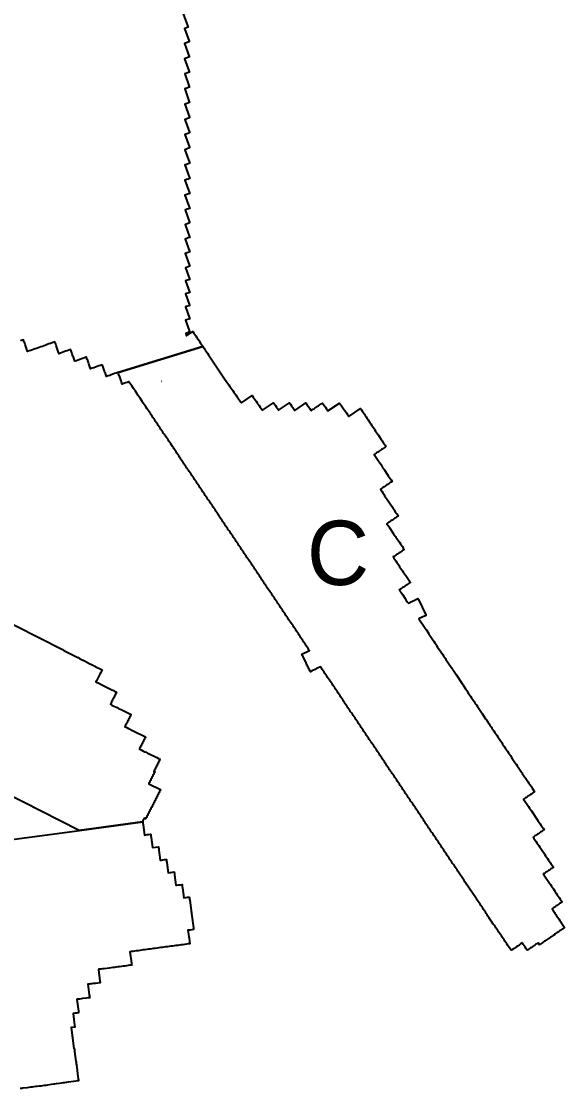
# Model space of a CAD drawing. Extents: x 325010 to 598009, y 7224244 to 7546188.
# Drawn here: x 545191 to 578982, y 7225420 to 7291768 of the extents above; entities that cross this region are included whole.
import ezdxf

# ---------------------------------------------------------------- set-up
doc = ezdxf.new("R2010")
doc.units = 0
for name, color, linetype in [('A', 7, 'Continuous'), ('B', 7, 'Continuous'), ('C', 7, 'Continuous'), ('D', 7, 'Continuous')]:
    doc.layers.add(name, color=color, linetype=linetype)

msp = doc.modelspace()

# ---------------------------------------------------------------- linework, layer by layer
for p, q in [((553925, 7269377), (553909, 7269380)), ((553912, 7269379), (553912, 7269380)), ((553912, 7269380), (553912, 7269380)), ((553912, 7269380), (553912, 7269379))]:
    msp.add_line(p, q)
at = {"layer": 'A'}
msp.add_lwpolyline([(539470, 7240219), (548814, 7241478), (552745, 7242010), (552744, 7242008), (552755, 7241928), (552768, 7241828), (552854, 7241188), (552910, 7241197), (553017, 7241211), (553124, 7241226), (553232, 7241240), (553241, 7241172), (553250, 7241104), (553259, 7241036), (553343, 7240403), (553720, 7240458), (553730, 7240388), (553739, 7240321), (553748, 7240253), (553832, 7239618), (553911, 7239629), (553995, 7239641), (554103, 7239656), (554210, 7239671), (554219, 7239604), (554228, 7239537), (554237, 7239470), (554321, 7238839), (554395, 7238849), (554484, 7238862), (554591, 7238876), (554699, 7238891), (554707, 7238824), (554716, 7238757), (554725, 7238690), (554809, 7238060), (554866, 7238068), (554973, 7238082), (555080, 7238097), (555186, 7238112), (555195, 7238046), (555204, 7237979), (555213, 7237912), (555297, 7237282), (555420, 7237301), (555527, 7237316), (555634, 7237332), (555643, 7237265), (555652, 7237198), (555661, 7237131), (555745, 7236502), (555748, 7236502), (555757, 7236435), (555766, 7236368), (555775, 7236300), (555892, 7235419), (555902, 7235347), (555908, 7235304), (555800, 7235294), (555693, 7235280), (555585, 7235265), (555556, 7235263), (555643, 7234610), (555652, 7234542), (555661, 7234471), (555667, 7234429), (555560, 7234414), (555453, 7234400), (555345, 7234385), (555238, 7234371), (555131, 7234356), (555024, 7234342), (554916, 7234327), (554809, 7234313), (554702, 7234299), (554594, 7234287), (554487, 7234273), (554380, 7234258), (554273, 7234244), (554165, 7234229), (554058, 7234215), (553951, 7234201), (553844, 7234186), (553736, 7234172), (553629, 7234157), (553522, 7234143), (553415, 7234128), (553307, 7234114), (553200, 7234099), (553093, 7234085), (552986, 7234071), (552878, 7234056), (552771, 7234042), (552664, 7234027), (552557, 7234013), (552449, 7233998), (552342, 7233987), (552235, 7233969), (552128, 7233955), (552020, 7233944), (551944, 7233934), (552040, 7233213), (552050, 7233145), (552055, 7233102), (551948, 7233088), (551841, 7233073), (551734, 7233059), (551627, 7233044), (551520, 7233030), (551413, 7233016), (551306, 7233001), (551200, 7232987), (551093, 7232972), (550986, 7232958), (550879, 7232943), (550664, 7232920), (550343, 7232878), (550236, 7232866), (550129, 7232853), (550022, 7232839), (549983, 7232834), (550080, 7232111), (550089, 7232043), (550095, 7232001), (549809, 7231967), (549772, 7231963), (549664, 7231949), (549577, 7231940), (549522, 7231933), (549449, 7231924), (549342, 7231911), (549332, 7231910), (549420, 7231251), (549429, 7231184), (549438, 7231117), (549444, 7231076), (549336, 7231063), (549229, 7231051), (548997, 7231019), (548908, 7231007), (548801, 7230992), (548694, 7230977), (548644, 7230970), (548741, 7230243), (548751, 7230175), (548756, 7230133), (548649, 7230119), (548541, 7230106), (548540, 7230106), (548406, 7230089), (548503, 7229362), (548512, 7229294), (548518, 7229252), (548283, 7229221), (548345, 7228752), (548347, 7228752), (548356, 7228685), (548365, 7228620), (548374, 7228552), (548458, 7227926), (548478, 7227929), (548488, 7227861), (548497, 7227793), (548506, 7227725), (548589, 7227099), (548591, 7227100), (548600, 7227032), (548609, 7226963), (548618, 7226895), (548736, 7226018), (548745, 7225951), (548750, 7225909), (548133, 7225825), (548109, 7225822), (548002, 7225807), (547960, 7225801), (547871, 7225789), (547789, 7225778), (547682, 7225763), (547575, 7225749), (547361, 7225718), (547255, 7225703), (547201, 7225695), (547041, 7225673), (546828, 7225640), (546721, 7225626), (546614, 7225611), (546507, 7225597), (546400, 7225582), (546293, 7225568), (546186, 7225557), (546079, 7225544), (545972, 7225530), (545865, 7225517), (545758, 7225503), (545651, 7225489), (545544, 7225475), (545278, 7225441), (545223, 7225434), (545116, 7225420)], dxfattribs=at)
at = {"layer": 'B'}
msp.add_lwpolyline([(543348, 7254939), (547753, 7252713), (547839, 7252665), (548367, 7252396), (548706, 7252220), (548718, 7252214), (548805, 7252169), (548852, 7252145), (549156, 7251987), (549461, 7251834), (549509, 7251810), (549597, 7251766), (549685, 7251722), (549773, 7251677), (549787, 7251671), (550215, 7251456), (550171, 7251369), (550126, 7251282), (550082, 7251195), (550038, 7251109), (549994, 7251023), (549951, 7250937), (549907, 7250850), (549863, 7250764), (549834, 7250707), (550049, 7250599), (550244, 7250503), (550729, 7250263), (550826, 7250214), (550923, 7250166), (550988, 7250134), (551117, 7250069), (551086, 7250008), (551055, 7249946), (551024, 7249886), (550993, 7249825), (550962, 7249764), (550931, 7249704), (550901, 7249643), (550870, 7249583), (550839, 7249523), (550809, 7249463), (550778, 7249403), (550748, 7249343), (550734, 7249316), (550756, 7249305), (550828, 7249268), (550950, 7249207), (551046, 7249159), (551143, 7249110), (551240, 7249062), (551337, 7249013), (551403, 7248980), (552015, 7248674), (551984, 7248613), (551953, 7248552), (551922, 7248491), (551892, 7248431), (551861, 7248370), (551830, 7248310), (551800, 7248250), (551769, 7248190), (551739, 7248130), (551708, 7248071), (551678, 7248011), (551648, 7247951), (551633, 7247922), (551655, 7247911), (551752, 7247862), (551849, 7247814), (551946, 7247767), (552011, 7247735), (552141, 7247671), (552916, 7247284), (552884, 7247223), (552853, 7247162), (552823, 7247101), (552792, 7247040), (552761, 7246979), (552730, 7246919), (552699, 7246858), (552668, 7246798), (552638, 7246738), (552607, 7246678), (552577, 7246618), (552547, 7246559), (552533, 7246533), (552555, 7246522), (552653, 7246474), (552750, 7246427), (552797, 7246403), (552880, 7246363), (552945, 7246332), (553042, 7246284), (553140, 7246238), (553527, 7246043), (553625, 7245997), (553722, 7245948), (553818, 7245899), (553787, 7245837), (553756, 7245776), (553724, 7245714), (553693, 7245653), (553662, 7245591), (553630, 7245530), (553599, 7245468), (553568, 7245407), (553537, 7245345), (553505, 7245284), (553474, 7245223), (553443, 7245162), (553440, 7245156), (553499, 7245127), (553467, 7245065), (553436, 7245003), (553405, 7244941), (553373, 7244880), (553342, 7244818), (553310, 7244756), (553279, 7244695), (553248, 7244633), (553216, 7244571), (553185, 7244510), (553154, 7244448), (553122, 7244387), (553117, 7244377), (553850, 7244007), (553818, 7243946), (553787, 7243885), (553756, 7243823), (553725, 7243762), (553694, 7243702), (553663, 7243641), (553631, 7243578), (553600, 7243517), (553569, 7243456), (553538, 7243394), (553506, 7243333), (553475, 7243271), (553444, 7243209), (553412, 7243148), (553382, 7243088), (553351, 7243027), (553318, 7242963), (553300, 7242928), (553297, 7242930), (553281, 7242898), (553249, 7242837), (553218, 7242775), (553187, 7242713), (553155, 7242652), (553124, 7242590), (553093, 7242529), (553061, 7242467), (553031, 7242407), (553000, 7242346), (552968, 7242285), (552937, 7242223), (552918, 7242185), (552836, 7242226), (552821, 7242196), (552789, 7242134), (552757, 7242072), (552726, 7242010), (548795, 7241478), (539407, 7246228)], dxfattribs=at)
at = {"layer": 'C'}
msp.add_lwpolyline([(551216, 7269929), (556484, 7271555), (556553, 7271451), (556583, 7271407), (556641, 7271318), (556643, 7271316), (556703, 7271227), (556763, 7271137), (556823, 7271047), (557245, 7270418), (557793, 7269613), (557979, 7269346), (558040, 7269257), (558100, 7269168), (558162, 7269079), (558224, 7268990), (558285, 7268901), (558347, 7268812), (558409, 7268723), (558470, 7268634), (558531, 7268544), (558593, 7268456), (558608, 7268434), (558840, 7268100), (558878, 7268046), (559557, 7268502), (559619, 7268414), (559681, 7268325), (559743, 7268235), (559805, 7268147), (559867, 7268058), (559928, 7267968), (559990, 7267879), (560051, 7267790), (560112, 7267700), (560173, 7267611), (560182, 7267597), (560869, 7268059), (560931, 7267970), (560992, 7267880), (561053, 7267791), (561113, 7267701), (561175, 7267612), (561189, 7267591), (561875, 7268053), (561937, 7267965), (561997, 7267876), (562058, 7267787), (562077, 7267758), (562197, 7267581), (562891, 7268048), (562951, 7267959), (563032, 7267839), (563072, 7267780), (563132, 7267691), (563192, 7267602), (563215, 7267568), (563233, 7267580), (563287, 7267616), (563342, 7267653), (563397, 7267690), (563451, 7267726), (563505, 7267763), (563560, 7267800), (563614, 7267836), (563669, 7267873), (563723, 7267910), (563778, 7267946), (563832, 7267983), (563887, 7268019), (563921, 7268043), (563982, 7267953), (564043, 7267863), (564104, 7267774), (564165, 7267684), (564259, 7267551), (564984, 7268039), (565046, 7267952), (565108, 7267865), (565144, 7267812), (565186, 7267752), (565230, 7267690), (565291, 7267602), (565350, 7267514), (565410, 7267425), (565469, 7267337), (565528, 7267248), (565555, 7267207), (566288, 7267700), (566347, 7267613), (566406, 7267525), (566465, 7267438), (566523, 7267350), (566580, 7267261), (566638, 7267174), (566697, 7267086), (566755, 7266999), (566873, 7266824), (566935, 7266738), (566994, 7266651), (567049, 7266561), (567107, 7266473), (567165, 7266386), (567223, 7266298), (567282, 7266210), (567400, 7266035), (567459, 7265948), (567578, 7265774), (567636, 7265686), (567694, 7265598), (567752, 7265511), (567810, 7265422), (567867, 7265334), (567811, 7265297), (567754, 7265258), (567698, 7265220), (567642, 7265183), (567586, 7265145), (567530, 7265107), (567474, 7265070), (567418, 7265033), (567363, 7264995), (567307, 7264958), (567252, 7264921), (567196, 7264883), (567141, 7264846), (567130, 7264839), (567419, 7264409), (567539, 7264233), (567639, 7264085), (567659, 7264056), (567719, 7263968), (567778, 7263880), (567838, 7263791), (568014, 7263525), (568072, 7263435), (568130, 7263346), (568189, 7263257), (568247, 7263168), (568193, 7263131), (568139, 7263095), (568085, 7263059), (568031, 7263022), (567976, 7262986), (567921, 7262949), (567867, 7262912), (567812, 7262875), (567757, 7262838), (567702, 7262801), (567647, 7262765), (567592, 7262727), (567536, 7262690), (567530, 7262686), (567555, 7262648), (567612, 7262556), (567672, 7262465), (567729, 7262373), (567787, 7262281), (567846, 7262190), (567905, 7262100), (568265, 7261558), (568326, 7261468), (568355, 7261423), (568447, 7261286), (568507, 7261198), (568536, 7261153), (568627, 7261017), (568574, 7260982), (568521, 7260946), (568468, 7260910), (568414, 7260875), (568361, 7260839), (568308, 7260803), (568255, 7260767), (568202, 7260732), (568149, 7260696), (568096, 7260660), (568043, 7260625), (567990, 7260589), (567937, 7260554), (567920, 7260542), (567920, 7260541), (567980, 7260452), (568041, 7260363), (568070, 7260319), (568342, 7259918), (568443, 7259769), (568463, 7259739), (568492, 7259696), (568543, 7259620), (568583, 7259561), (568643, 7259472), (568704, 7259384), (568766, 7259295), (568805, 7259236), (568887, 7259116), (568948, 7259029), (569008, 7258940), (568954, 7258903), (568901, 7258868), (568848, 7258832), (568794, 7258796), (568741, 7258760), (568687, 7258724), (568634, 7258688), (568581, 7258652), (568527, 7258617), (568474, 7258581), (568421, 7258545), (568368, 7258509), (568314, 7258474), (568310, 7258471), (568356, 7258403), (568417, 7258314), (568477, 7258225), (568538, 7258136), (568599, 7258047), (568659, 7257958), (568720, 7257869), (568780, 7257780), (568840, 7257691), (568901, 7257602), (568962, 7257513), (569022, 7257424), (569082, 7257335), (569096, 7257314), (569385, 7256889), (569332, 7256854), (569278, 7256818), (569225, 7256782), (569171, 7256746), (569118, 7256710), (569064, 7256674), (569011, 7256638), (568957, 7256603), (568904, 7256567), (568851, 7256531), (568798, 7256495), (568745, 7256460), (568693, 7256425), (568706, 7256407), (568758, 7256331), (568788, 7256287), (568808, 7256258), (568910, 7256108), (569062, 7255883), (569092, 7255839), (569112, 7255810), (569214, 7255660), (569260, 7255595), (569277, 7255603), (569374, 7255651), (569443, 7255684), (569510, 7255718), (569568, 7255746), (569665, 7255794), (569692, 7255807), (569859, 7255889), (569887, 7255832), (570345, 7254884), (570362, 7254848), (570265, 7254800), (570168, 7254753), (570071, 7254705), (569942, 7254644), (569921, 7254633), (570269, 7254098), (570304, 7254044), (570363, 7253953), (570513, 7253726), (570542, 7253682), (570602, 7253592), (570661, 7253501), (570782, 7253320), (570842, 7253231), (570901, 7253141), (570961, 7253050), (571020, 7252960), (571081, 7252870), (571233, 7252645), (571263, 7252601), (571283, 7252571), (571384, 7252421), (571445, 7252331), (571505, 7252241), (571565, 7252152), (571601, 7252098), (571746, 7251882), (571961, 7251561), (571988, 7251522), (572021, 7251471), (572229, 7251162), (572626, 7250565), (572649, 7250531), (572667, 7250502), (572823, 7250268), (572828, 7250260), (572888, 7250170), (572949, 7250080), (573009, 7249991), (573131, 7249810), (573192, 7249721), (573252, 7249632), (573353, 7249481), (573372, 7249451), (573402, 7249407), (573453, 7249331), (573493, 7249271), (573553, 7249181), (573843, 7248749), (573855, 7248732), (573916, 7248642), (574067, 7248416), (574096, 7248372), (574116, 7248343), (574217, 7248192), (574278, 7248103), (574338, 7248013), (574389, 7247937), (574422, 7247889), (574460, 7247833), (574521, 7247744), (574582, 7247654), (574642, 7247564), (574703, 7247475), (574764, 7247385), (574824, 7247296), (575006, 7247024), (575065, 7246935), (575125, 7246845), (575185, 7246755), (575245, 7246665), (575305, 7246575), (575365, 7246484), (575425, 7246395), (575486, 7246305), (575546, 7246215), (575606, 7246125), (575654, 7246053), (575727, 7245945), (575847, 7245764), (575907, 7245674), (575967, 7245584), (576027, 7245494), (576086, 7245403), (576291, 7245100), (576329, 7245045), (576345, 7245021), (576494, 7244802), (576512, 7244776), (576519, 7244765), (576694, 7244507), (576754, 7244417), (576814, 7244326), (576889, 7244214), (576935, 7244147), (576965, 7244102), (577116, 7243877), (577063, 7243842), (577011, 7243806), (576958, 7243771), (576906, 7243736), (576853, 7243701), (576801, 7243666), (576749, 7243631), (576697, 7243596), (576645, 7243561), (576592, 7243526), (576540, 7243491), (576488, 7243456), (576436, 7243421), (576428, 7243416), (576736, 7242955), (576796, 7242865), (576856, 7242774), (576915, 7242684), (577275, 7242150), (577279, 7242144), (577340, 7242055), (577400, 7241965), (577461, 7241875), (577521, 7241785), (577582, 7241695), (577642, 7241605), (577702, 7241515), (577650, 7241480), (577598, 7241445), (577546, 7241410), (577494, 7241375), (577442, 7241340), (577390, 7241306), (577338, 7241271), (577286, 7241236), (577235, 7241201), (577183, 7241167), (577131, 7241132), (577080, 7241098), (577028, 7241063), (577021, 7241058), (577074, 7240979), (577134, 7240889), (577195, 7240800), (577255, 7240710), (577316, 7240620), (577376, 7240530), (577437, 7240440), (577497, 7240350), (577587, 7240215), (577617, 7240171), (577677, 7240080), (577737, 7239990), (577797, 7239900), (577858, 7239811), (577918, 7239721), (577979, 7239631), (578039, 7239541), (578100, 7239452), (578118, 7239424), (578281, 7239183), (578230, 7239148), (578178, 7239114), (578127, 7239079), (578075, 7239044), (578024, 7239010), (577972, 7238975), (577920, 7238940), (577868, 7238906), (577817, 7238871), (577765, 7238837), (577713, 7238802), (577661, 7238767), (577653, 7238762), (577674, 7238731), (577691, 7238706), (578039, 7238194), (578100, 7238104), (578160, 7238014), (578220, 7237924), (578280, 7237834), (578340, 7237744), (578366, 7237703), (578419, 7237625), (578460, 7237564), (578520, 7237473), (578580, 7237384), (578640, 7237293), (578700, 7237203), (578821, 7237024), (578769, 7236989), (578717, 7236954), (578665, 7236920), (578613, 7236885), (578562, 7236851), (578511, 7236816), (578459, 7236782), (578408, 7236747), (578356, 7236712), (578304, 7236678), (578252, 7236643), (578200, 7236608), (578195, 7236604), (578198, 7236600), (578258, 7236509), (578269, 7236492), (578352, 7236367), (578377, 7236329), (578437, 7236239), (578484, 7236167), (578556, 7236059), (578617, 7235969), (578678, 7235880), (578739, 7235790), (578769, 7235746), (578982, 7235432), (578930, 7235398), (578878, 7235363), (578826, 7235328), (578774, 7235293), (578722, 7235258), (578671, 7235224), (578619, 7235189), (578567, 7235154), (578515, 7235120), (578463, 7235085), (578410, 7235049), (578359, 7235015), (578365, 7235006), (578312, 7234971), (578261, 7234937), (578209, 7234902), (578158, 7234868), (578105, 7234833), (578056, 7234800), (578002, 7234763), (577948, 7234727), (577893, 7234690), (577838, 7234654), (577783, 7234617), (577727, 7234579), (577672, 7234542), (577615, 7234504), (577558, 7234466), (577503, 7234429), (577444, 7234389), (577408, 7234366), (577350, 7234457), (577333, 7234484), (577310, 7234468), (577254, 7234431), (577198, 7234394), (577142, 7234356), (577085, 7234318), (577029, 7234281), (576972, 7234243), (576916, 7234205), (576860, 7234167), (576804, 7234130), (576748, 7234092), (576692, 7234055), (576657, 7234031), (576595, 7234120), (576533, 7234209), (576471, 7234298), (576408, 7234386), (576351, 7234478), (576348, 7234483), (576326, 7234469), (576245, 7234415), (576163, 7234359), (576081, 7234304), (575998, 7234249), (575918, 7234195), (575837, 7234141), (575756, 7234087), (575676, 7234033), (575657, 7234021), (575489, 7234265), (575430, 7234344), (575375, 7234426), (575320, 7234508), (575265, 7234590), (575210, 7234672), (575155, 7234754), (575099, 7234836), (575044, 7234918), (574989, 7235000), (574931, 7235081), (574876, 7235162), (574821, 7235244), (574766, 7235326), (574711, 7235408), (574658, 7235492), (574603, 7235574), (574545, 7235654), (574435, 7235818), (574380, 7235900), (574379, 7235901), (574272, 7236060), (574269, 7236064), (574214, 7236146), (574159, 7236228), (574104, 7236310), (574049, 7236392), (573994, 7236474), (573938, 7236556), (573883, 7236638), (573828, 7236720), (573773, 7236802), (573718, 7236884), (573663, 7236966), (573608, 7237048), (573601, 7237058), (573504, 7237201), (573497, 7237212), (573491, 7237222), (572782, 7238276), (572781, 7238277), (572726, 7238359), (572340, 7238934), (572288, 7239017), (572233, 7239099), (572177, 7239181), (572122, 7239263), (572067, 7239345), (572012, 7239427), (571957, 7239509), (571902, 7239591), (571847, 7239673), (571791, 7239755), (571736, 7239837), (571681, 7239919), (571626, 7240001), (571571, 7240083), (571516, 7240165), (571461, 7240247), (571406, 7240329), (571350, 7240411), (571295, 7240493), (571240, 7240575), (571185, 7240657), (571130, 7240739), (571075, 7240821), (571020, 7240903), (570964, 7240985), (570909, 7241067), (570854, 7241149), (570799, 7241231), (570744, 7241313), (570689, 7241395), (570634, 7241477), (570579, 7241559), (570523, 7241641), (570468, 7241723), (570413, 7241805), (570358, 7241887), (570303, 7241969), (570248, 7242051), (570193, 7242133), (570138, 7242215), (570082, 7242297), (570027, 7242379), (569972, 7242461), (569917, 7242543), (569862, 7242625), (569807, 7242707), (569752, 7242789), (569696, 7242871), (569641, 7242953), (569586, 7243035), (569531, 7243117), (569476, 7243199), (569421, 7243281), (569366, 7243363), (569311, 7243445), (569255, 7243526), (569200, 7243608), (569145, 7243690), (569090, 7243772), (569035, 7243854), (568980, 7243936), (568925, 7244018), (568869, 7244100), (568814, 7244182), (568759, 7244264), (568704, 7244346), (568649, 7244428), (568594, 7244510), (568539, 7244592), (568484, 7244674), (568428, 7244756), (568373, 7244838), (568318, 7244920), (568263, 7245002), (568208, 7245084), (568153, 7245166), (568098, 7245248), (568042, 7245330), (567987, 7245412), (567932, 7245494), (567877, 7245576), (567822, 7245658), (567767, 7245740), (567712, 7245822), (567657, 7245904), (567601, 7245986), (567546, 7246068), (567491, 7246150), (567436, 7246232), (567381, 7246314), (567326, 7246396), (567271, 7246478), (567215, 7246560), (567160, 7246642), (567105, 7246724), (567050, 7246806), (566995, 7246888), (566940, 7246970), (566885, 7247052), (566830, 7247134), (566774, 7247216), (566719, 7247298), (566664, 7247380), (566609, 7247462), (566554, 7247544), (566499, 7247626), (566444, 7247708), (566388, 7247790), (566333, 7247872), (566278, 7247953), (566223, 7248035), (566168, 7248117), (566113, 7248199), (566058, 7248281), (566003, 7248363), (565947, 7248445), (565892, 7248527), (565837, 7248609), (565782, 7248691), (565727, 7248773), (565672, 7248855), (565617, 7248937), (565561, 7249019), (565506, 7249101), (565451, 7249183), (565396, 7249265), (565341, 7249347), (565286, 7249429), (565231, 7249511), (565176, 7249593), (565120, 7249675), (565065, 7249757), (565010, 7249839), (564955, 7249921), (564900, 7250003), (564845, 7250085), (564790, 7250167), (564734, 7250249), (564679, 7250331), (564624, 7250413), (564569, 7250495), (564514, 7250577), (564459, 7250659), (564404, 7250741), (564349, 7250823), (564293, 7250905), (564238, 7250987), (564183, 7251069), (564128, 7251151), (564073, 7251233), (564018, 7251315), (563963, 7251397), (563907, 7251479), (563852, 7251561), (563797, 7251643), (563795, 7251645), (563750, 7251623), (563653, 7251576), (563555, 7251529), (563458, 7251482), (563361, 7251435), (563263, 7251388), (563166, 7251341), (563136, 7251403), (563106, 7251465), (563076, 7251527), (563046, 7251589), (563016, 7251651), (562986, 7251712), (562956, 7251774), (562926, 7251836), (562896, 7251898), (562866, 7251960), (562836, 7252022), (562806, 7252084), (562776, 7252146), (562746, 7252208), (562716, 7252270), (562687, 7252332), (562657, 7252394), (562638, 7252432), (563112, 7252662), (563080, 7252708), (563025, 7252790), (562970, 7252872), (562915, 7252954), (562860, 7253036), (562805, 7253118), (562750, 7253200), (562695, 7253282), (562639, 7253364), (562584, 7253446), (562529, 7253528), (562474, 7253610), (562419, 7253692), (562364, 7253774), (562309, 7253856), (562253, 7253938), (562198, 7254020), (562143, 7254102), (562088, 7254184), (562033, 7254266), (561978, 7254348), (561923, 7254430), (561868, 7254512), (561812, 7254594), (561757, 7254676), (561702, 7254758), (561647, 7254840), (561592, 7254922), (561537, 7255004), (561482, 7255086), (561426, 7255168), (561371, 7255250), (561316, 7255332), (561261, 7255414), (561206, 7255496), (561151, 7255578), (561096, 7255660), (561041, 7255742), (560985, 7255824), (560930, 7255906), (560875, 7255988), (560820, 7256070), (560765, 7256152), (560710, 7256233), (560655, 7256315), (560599, 7256397), (560544, 7256479), (560489, 7256561), (560434, 7256643), (560379, 7256725), (560324, 7256807), (560269, 7256889), (560213, 7256971), (560158, 7257053), (560103, 7257135), (560048, 7257217), (559993, 7257299), (559938, 7257381), (559883, 7257463), (559828, 7257545), (559772, 7257627), (559717, 7257709), (559662, 7257791), (559607, 7257873), (559552, 7257955), (559497, 7258037), (559442, 7258119), (559386, 7258201), (559331, 7258283), (559276, 7258365), (559221, 7258447), (559166, 7258529), (559111, 7258611), (559056, 7258693), (559001, 7258775), (558945, 7258857), (558890, 7258939), (558835, 7259021), (558780, 7259103), (558725, 7259185), (558670, 7259267), (558615, 7259349), (558559, 7259431), (558504, 7259513), (558449, 7259595), (558394, 7259677), (558339, 7259759), (558284, 7259841), (558229, 7259923), (558174, 7260005), (558118, 7260087), (558063, 7260168), (558008, 7260250), (557953, 7260332), (557898, 7260414), (557843, 7260496), (557788, 7260578), (557732, 7260660), (557677, 7260742), (557622, 7260824), (557567, 7260906), (557512, 7260988), (557457, 7261070), (557402, 7261152), (557347, 7261234), (557291, 7261316), (557236, 7261398), (557181, 7261480), (557126, 7261562), (557071, 7261644), (557016, 7261726), (556961, 7261808), (556905, 7261890), (556850, 7261972), (556795, 7262054), (556740, 7262136), (556685, 7262218), (556630, 7262300), (556575, 7262382), (556520, 7262464), (556464, 7262546), (556409, 7262628), (556354, 7262710), (556299, 7262792), (556244, 7262874), (556189, 7262956), (556134, 7263038), (556078, 7263120), (556023, 7263202), (555968, 7263284), (555913, 7263366), (555858, 7263448), (555803, 7263530), (555748, 7263612), (555692, 7263694), (555637, 7263776), (555582, 7263858), (555527, 7263940), (555472, 7264021), (555417, 7264103), (555362, 7264185), (555307, 7264267), (555251, 7264349), (555196, 7264431), (555141, 7264513), (555086, 7264595), (555031, 7264677), (554976, 7264759), (554921, 7264841), (554865, 7264923), (554814, 7265007), (554759, 7265090), (554677, 7265213), (554649, 7265254), (554595, 7265336), (554483, 7265499), (554428, 7265582), (554369, 7265661), (554317, 7265745), (554262, 7265827), (554217, 7265894), (554194, 7265928), (554152, 7265991), (554118, 7266042), (554071, 7266112), (554042, 7266155), (553987, 7266237), (553932, 7266320), (553877, 7266402), (553823, 7266484), (553767, 7266566), (553711, 7266647), (553674, 7266702), (553601, 7266811), (553542, 7266891), (553487, 7266973), (553432, 7267055), (553379, 7267138), (553324, 7267220), (553269, 7267302), (553214, 7267384), (553159, 7267466), (553101, 7267547), (553046, 7267629), (552991, 7267710), (552939, 7267795), (552885, 7267877), (552831, 7267960), (552776, 7268042), (552719, 7268123), (552575, 7268343), (552556, 7268371), (552502, 7268453), (552446, 7268535), (552391, 7268617), (552282, 7268782), (552225, 7268862), (552171, 7268945), (552059, 7269108), (552005, 7269190), (551948, 7269271), (551893, 7269353), (551883, 7269366), (551874, 7269362), (551773, 7269326), (551672, 7269290), (551571, 7269254), (551470, 7269218), (551447, 7269282), (551424, 7269347), (551401, 7269412), (551378, 7269476), (551354, 7269541), (551331, 7269606), (551308, 7269670), (551285, 7269735), (551262, 7269799), (551239, 7269864)], close=True, dxfattribs=at)
at = {"layer": 'D'}
msp.add_lwpolyline([(555234, 7292307), (555543, 7291438), (555557, 7291399), (555455, 7291363), (555353, 7291326), (555343, 7291322), (555625, 7290530), (555639, 7290491), (555346, 7290384), (555628, 7289593), (555642, 7289554), (555348, 7289445), (555631, 7288651), (555645, 7288612), (555350, 7288504), (555633, 7287711), (555647, 7287672), (555352, 7287563), (555637, 7286762), (555651, 7286723), (555489, 7286662), (555448, 7286646), (555380, 7286621), (555355, 7286611), (555640, 7285812), (555654, 7285772), (555519, 7285723), (555451, 7285697), (555361, 7285664), (555643, 7284872), (555657, 7284832), (555555, 7284796), (555452, 7284760), (555362, 7284729), (555644, 7283938), (555658, 7283898), (555362, 7283790), (555648, 7282989), (555661, 7282951), (555561, 7282911), (555459, 7282873), (555366, 7282839), (555650, 7282044), (555664, 7282004), (555562, 7281967), (555461, 7281929), (555368, 7281895), (555651, 7281103), (555665, 7281063), (555420, 7280979), (555369, 7280961), (555648, 7280180), (555661, 7280142), (555508, 7280090), (555457, 7280072), (555374, 7280044), (555647, 7279280), (555660, 7279243), (555558, 7279206), (555457, 7279170), (555376, 7279141), (555648, 7278379), (555662, 7278341), (555560, 7278304), (555526, 7278292), (555378, 7278238), (555650, 7277476), (555664, 7277439), (555562, 7277403), (555562, 7277402), (555382, 7277337), (555651, 7276584), (555664, 7276547), (555461, 7276473), (555405, 7276453), (555651, 7275764), (555663, 7275728), (555460, 7275658), (555404, 7275639), (555650, 7274947), (555663, 7274911), (555546, 7274873), (555457, 7274843), (555404, 7274826), (555651, 7274135), (555664, 7274100), (555405, 7274012), (555652, 7273319), (555665, 7273285), (555408, 7273193), (555658, 7272494), (555670, 7272460), (555569, 7272422), (555543, 7272413), (555414, 7272365), (555465, 7272221), (555858, 7272485), (555918, 7272394), (556038, 7272214), (556099, 7272125), (556160, 7272035), (556220, 7271946), (556281, 7271856), (556342, 7271767), (556402, 7271677), (556462, 7271587), (556484, 7271555), (551216, 7269929), (551209, 7269949), (551189, 7269942), (551088, 7269906), (550988, 7269870), (550888, 7269834), (550788, 7269798), (550687, 7269763), (550587, 7269727), (550487, 7269691), (550464, 7269756), (550440, 7269820), (550417, 7269885), (550394, 7269949), (550371, 7270014), (550348, 7270079), (550325, 7270143), (550302, 7270208), (550279, 7270273), (550255, 7270337), (550232, 7270402), (550225, 7270422), (550214, 7270418), (550112, 7270381), (550010, 7270345), (549909, 7270309), (549807, 7270272), (549706, 7270236), (549604, 7270200), (549503, 7270163), (549479, 7270228), (549456, 7270293), (549433, 7270357), (549410, 7270422), (549387, 7270487), (549364, 7270551), (549341, 7270616), (549317, 7270681), (549294, 7270746), (549271, 7270810), (549248, 7270875), (549241, 7270894), (549227, 7270890), (549126, 7270853), (549025, 7270817), (548924, 7270781), (548823, 7270745), (548722, 7270709), (548621, 7270673), (548520, 7270636), (548497, 7270701), (548474, 7270766), (548450, 7270831), (548427, 7270895), (548404, 7270960), (548381, 7271025), (548358, 7271089), (548335, 7271154), (548311, 7271219), (548288, 7271284), (548265, 7271348), (548258, 7271368), (548249, 7271364), (548147, 7271328), (548045, 7271292), (547943, 7271255), (547841, 7271219), (547739, 7271182), (547637, 7271146), (547535, 7271109), (547512, 7271174), (547489, 7271239), (547466, 7271303), (547443, 7271368), (547420, 7271433), (547397, 7271497), (547373, 7271562), (547350, 7271627), (547327, 7271692), (547304, 7271756), (547281, 7271821), (547274, 7271841), (547217, 7271820), (547115, 7271784), (547012, 7271747), (546910, 7271711), (546808, 7271674), (546706, 7271638), (546604, 7271601), (546502, 7271565), (546400, 7271528), (546298, 7271492), (546196, 7271455), (545991, 7271386), (545889, 7271350), (545787, 7271313), (545685, 7271277), (545583, 7271240), (545560, 7271304), (545537, 7271369), (545514, 7271433), (545491, 7271497), (545468, 7271561), (545445, 7271625), (545422, 7271689), (545399, 7271754), (545376, 7271818), (545353, 7271882), (545330, 7271946), (545321, 7271971), (545273, 7271954), (545250, 7271946), (545148, 7271910)], dxfattribs=at)

# ---------------------------------------------------------------- texts
msp.add_text('C', height=4000).set_placement((562955, 7256728))

doc.saveas('drawing.dxf')
